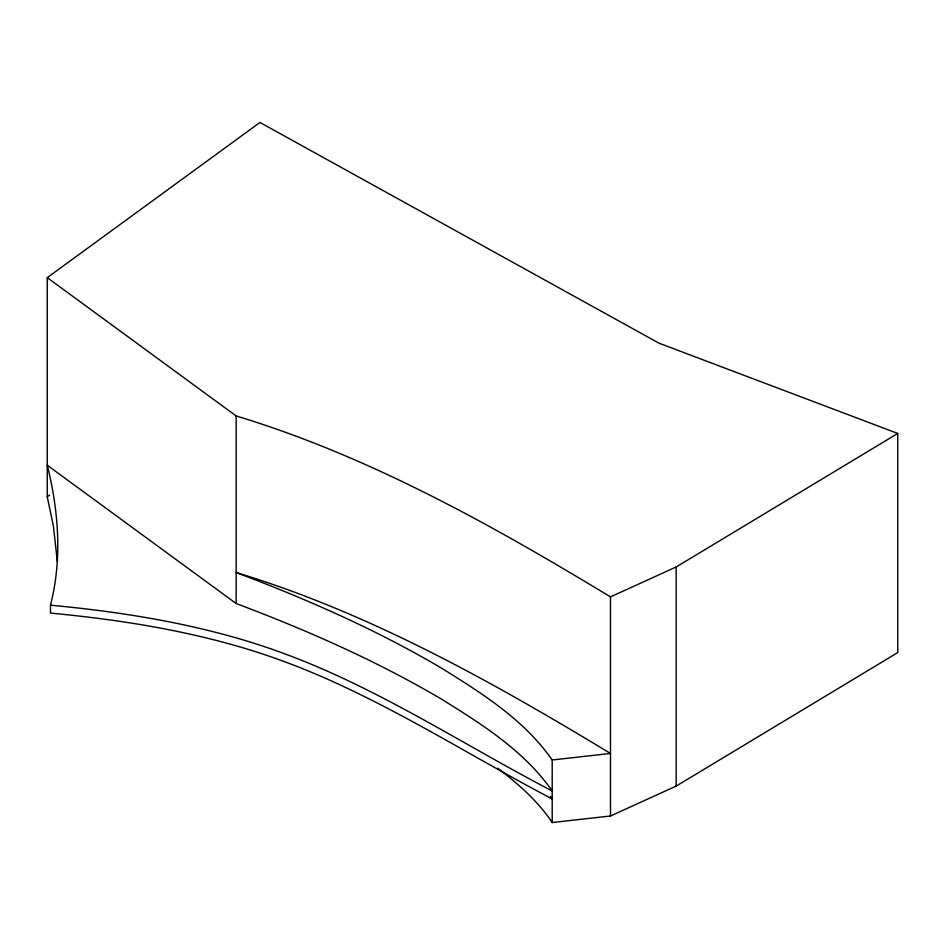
<?xml version="1.0" encoding="UTF-8"?>
<svg xmlns="http://www.w3.org/2000/svg" width="945" height="945" viewBox="0 0 945 945"><rect width="100%" height="100%" fill="white"/><g stroke="black" fill="none" stroke-linecap="round" stroke-linejoin="round"><path stroke-width="1.42" d="M50.487 605.178C62.299 559.298 58.649 510.784 47.25 465.223L236.144 603.524C306.593 630.067 375.838 660.496 440.807 698.721C481.702 724.083 524.262 750.803 552.199 791C462.554 744.27 377.327 687.487 281.858 652.759A499.007 288.107 0 0 0 242.286 639.659C179.833 621.243 115.219 611.261 50.487 605.178L50.487 613.104C115.219 619.188 179.833 629.181 242.286 647.597A499.007 288.107 0 0 1 281.858 660.697C377.291 695.508 462.637 752.007 552.199 798.938L550.498 796.564M57.373 561.613L53.416 526.282L47.25 496.763L47.25 277.641L259.958 122.46L659.102 343.224L897.75 433.448L897.75 652.57L676.159 786.11L610.482 815.996L552.199 822.54C537.859 800.982 518.049 783.807 497.661 768.155M47.25 496.763L49.471 495.145M47.25 277.641L236.144 415.942C369.436 456.34 491.908 525.101 610.482 596.874L676.159 566.988L897.75 433.448M552.199 759.993L610.482 753.448C491.908 681.676 369.436 612.915 236.144 572.516C306.593 599.059 375.838 629.488 440.807 667.713C481.702 693.075 524.262 719.795 552.199 759.993L552.199 822.54M676.159 566.988L676.159 786.11M610.482 596.874L610.482 815.996M236.144 415.942L236.144 603.524"/></g></svg>
